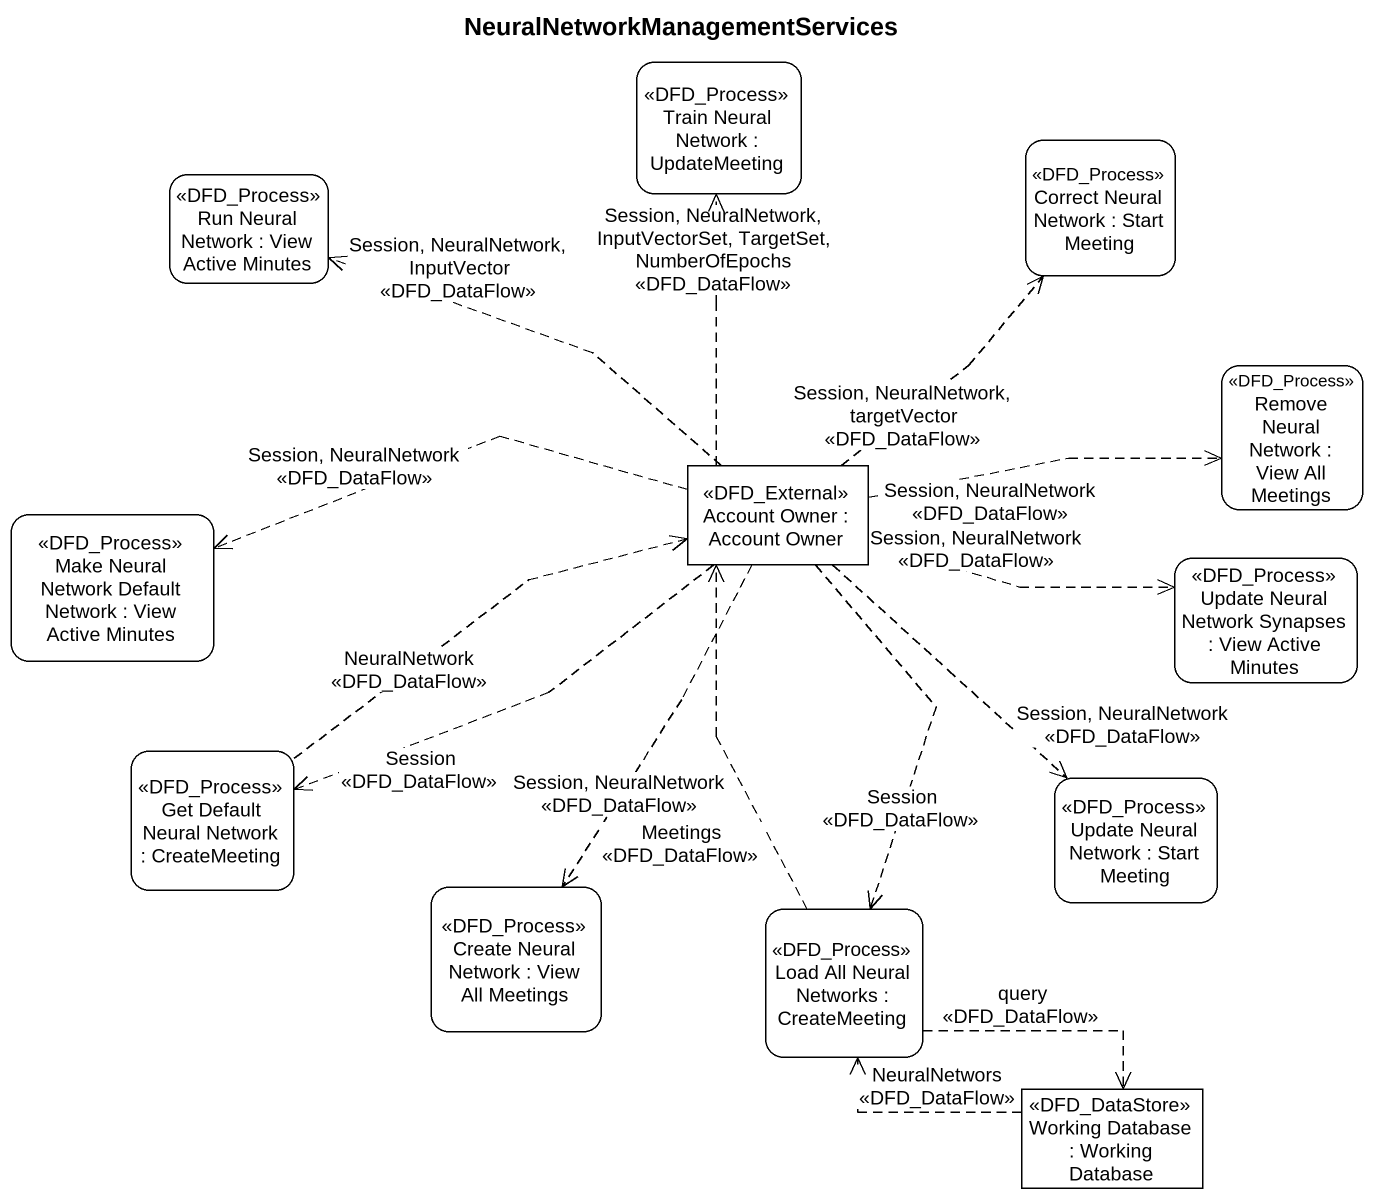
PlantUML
@startuml
title NeuralNetworkManagementServices
hide empty description
state "Train Neural Network : UpdateMeeting" as Train_Neural_Network <<DFD_Process>>
state "Run Neural Network : View Active Minutes" as Run_Neural_Network <<DFD_Process>>
state "Correct Neural Network : Start Meeting" as Correct_Neural_Network <<DFD_Process>>
state "Remove Neural Network : View All Meetings" as Remove_Neural_Network <<DFD_Process>>
state "Make Neural Network Default Network : View Active Minutes" as Make_Neural_Network_Default <<DFD_Process>>
state "Account Owner : Account Owner" as Account_Owner <<DFD_External>>
state "Update Neural Network Synapses : View Active Minutes" as Update_Neural_Network <<DFD_Process>>
state "Get Default Neural Network : CreateMeeting" as Get_Default_Neural_Network <<DFD_Process>>
state "Update Neural Network : Start Meeting" as Update_Neural_Network_2 <<DFD_Process>>
state "Create Neural Network : View All Meetings" as Create_Neural_Network <<DFD_Process>>
state "Load All Neural Networks : CreateMeeting" as Load_All_Neural_Networks <<DFD_Process>>
state "Working Database : Working Database" as Working_Database <<DFD_DataStore>>
Account_Owner -up[dashed]-> Train_Neural_Network : Session, NeuralNetwork, InputVectorSet, TargetSet, NumberOfEpochs\n<<DFD_DataFlow>>
Account_Owner -left[dashed]-> Run_Neural_Network : Session, NeuralNetwork, InputVector\n<<DFD_DataFlow>>
Account_Owner -up[dashed]-> Correct_Neural_Network : Session, NeuralNetwork, targetVector\n<<DFD_DataFlow>>
Account_Owner -right[dashed]-> Remove_Neural_Network : Session, NeuralNetwork\n<<DFD_DataFlow>>
Account_Owner -left[dashed]-> Make_Neural_Network_Default : Session, NeuralNetwork\n<<DFD_DataFlow>>
Account_Owner -right[dashed]-> Update_Neural_Network : Session, NeuralNetwork\n<<DFD_DataFlow>>
Account_Owner -left[dashed]-> Get_Default_Neural_Network : Session\n<<DFD_DataFlow>>
Account_Owner -[dashed]-> Update_Neural_Network_2 : Session, NeuralNetwork\n<<DFD_DataFlow>>
Account_Owner -[dashed]-> Create_Neural_Network : Session, NeuralNetwork\n<<DFD_DataFlow>>
Account_Owner -[dashed]-> Load_All_Neural_Networks : Session\n<<DFD_DataFlow>>
Get_Default_Neural_Network -right[dashed]-> Account_Owner : NeuralNetwork\n<<DFD_DataFlow>>
Load_All_Neural_Networks -up[dashed]-> Account_Owner : Meetings\n<<DFD_DataFlow>>
Load_All_Neural_Networks -right[dashed]-> Working_Database : query\n<<DFD_DataFlow>>
Working_Database -left[dashed]-> Load_All_Neural_Networks : NeuralNetwors\n<<DFD_DataFlow>>
@enduml
